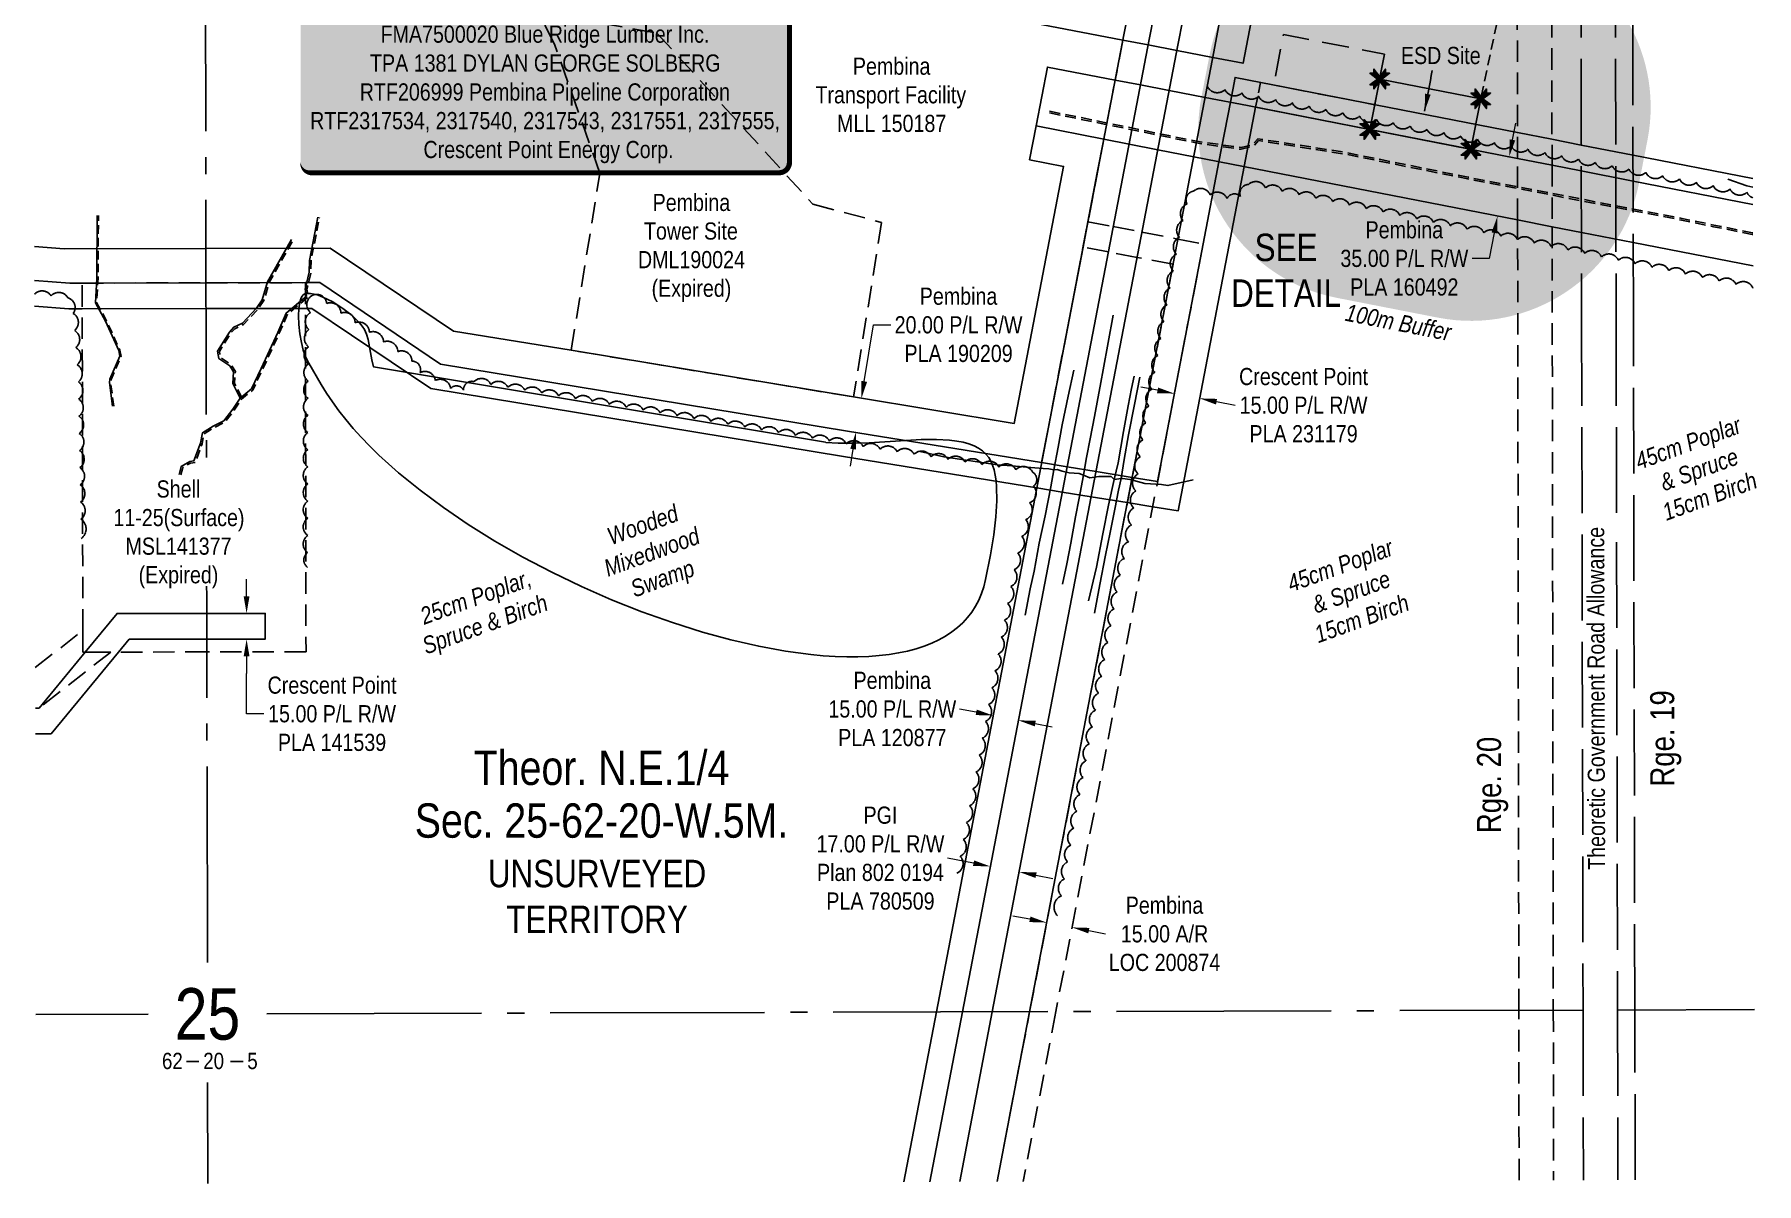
# Model space of a CAD drawing. Extents: x 508554 to 510923, y 6027080 to 6029130.
# Drawn here: x 508738 to 509741, y 6027080 to 6027750 of the extents above; entities that cross this region are included whole.
import ezdxf
from ezdxf.enums import TextEntityAlignment as Align

# ---------------------------------------------------------------- set-up
doc = ezdxf.new("R2010")
doc.units = 0
doc.header["$LTSCALE"] = 5
doc.header["$PDSIZE"] = 0.5
for name, pattern in [('0', [1, 1, 0]), ('DASHED3', [0.75, 0.5, -0.25]), ('foc-ACCESSROAD', [3.75, 2.5, -1.25]), ('foc-QUARTERLINE', [33, 25, -3, 2, -3]), ('foc-TIELINE', [1.875, 1.25, -0.625]), ('foc-TRAV', [1.875, 1.25, -0.625]), ('foc-UNSURVEYED', [12.5, 10, -2.5]), ('HIDDEN2', [4.7625, 3.175, -1.5875]), ('UG_PIPE', [1.875, 1.25, -0.625])]:
    doc.linetypes.add(name, pattern=pattern)
doc.layers.get('Defpoints').update_dxf_attribs({"color": 9})
for name, color, linetype in [('10', 1, 'Continuous'), ('9', 3, 'Continuous'), ('AS-PIPE-UG', 44, 'UG_PIPE'), ('AS-SURFACE IMPACT', 7, 'Continuous'), ('C-RW', 13, 'Continuous'), ('C-SYMBOL', 7, 'Continuous'), ('D-TXT', 6, 'Continuous'), ('DETAIL-T', 7, 'Continuous'), ('F-AR', 190, 'foc-ACCESSROAD'), ('F-RW', 190, 'Continuous'), ('F-WS', 190, 'foc-ACCESSROAD'), ('L-MON', 1, 'Continuous'), ('L-ROAD-T', 7, 'Continuous'), ('L-SECLBL', 7, 'Continuous'), ('L-SECQ', 8, 'foc-QUARTERLINE'), ('L-TIE', 7, 'foc-TIELINE'), ('L-UNS-T', 3, 'Continuous'), ('L-USEC', 7, 'foc-UNSURVEYED'), ('P-BUFFER-H 30m', 51, 'Continuous'), ('P-BUFFER-T', 40, 'Continuous'), ('P-PROPOSED', 10, 'Continuous'), ('P-PROPOSED-H', 21, 'Continuous'), ('P-TRAV', 4, 'foc-TRAV'), ('T-BUSH', 110, '0'), ('T-BUSH-T', 110, 'Continuous'), ('T-EXISTING TFA', 220, 'HIDDEN2'), ('WATERCOURSE-DRAW', 143, 'DASHED3'), ('WETLAND', 143, 'Continuous'), ('WETLAND-T', 146, 'Continuous')]:
    doc.layers.add(name, color=color, linetype=linetype)
for name, color, linetype, lineweight in [('C-RW-T', 13, 'Continuous', 9), ('C-WS-T', 13, 'Continuous', 9), ('F-RW-T', 190, 'Continuous', 9)]:
    doc.layers.add(name, color=color, linetype=linetype, lineweight=lineweight)
doc.layers.add('HYBRID-OC', color=71, linetype='Continuous', plot=False)
doc.styles.add('175L', font='', dxfattribs={"height": 20})
doc.styles.add('80', font='', dxfattribs={"height": 10})
doc.styles.add('80CG', font='', dxfattribs={"height": 10})
doc.styles.add('80L', font='', dxfattribs={"height": 10})
doc.styles.add('foc-LtypeFont', font='', dxfattribs={"height": 7.35})
doc.styles.add('SIMPLEX', font='')
doc.styles.get('175L').set_extended_font_data('Arial Narrow')
doc.styles.get('80').set_extended_font_data('Arial Narrow')
doc.styles.get('80CG').set_extended_font_data('Arial Narrow')
doc.styles.get('80L').set_extended_font_data('Arial Narrow')
doc.styles.get('foc-LtypeFont').set_extended_font_data('Arial Narrow')
doc.styles.get('SIMPLEX').set_extended_font_data('Arial Narrow')
doc.linetypes.add('foc-TOPO-flowdirection-NOLINE', pattern='A,0,[">",foc-LtypeFont,S=0.3,R=0,X=0,Y=-0.945],-20,[">",foc-LtypeFont,S=0.3,R=0,X=0,Y=-0.945],0', length=20)
doc.dimstyles.new('Compass 5 000', dxfattribs={"dimscale": 5, "dimtxt": 9, "dimasz": 2, "dimexe": 0.2, "dimexo": 0.0625, "dimgap": 0.5, "dimtad": 0, "dimtih": 1, "dimtoh": 1, "dimzin": 0, "dimdsep": 46, "dimtxsty": '80CG', "dimcen": 0.1, "dimse1": 1, "dimse2": 1, "dimclrd": 256, "dimclrt": 256, "dimaunit": 1, "dimadec": 4, "dimazin": 0, "dimtfac": 0.06, "dimtofl": 0, "dimtmove": 0, "dimatfit": 1, "dimfxl": 0.2, "dimtolj": 1, "dimtzin": 0, "dimlwd": -1, "dimarcsym": 0})

# ---------------------------------------------------------------- blocks, each defined once
blk = doc.blocks.new('L-SECLBL')
at = {"layer": '9', "color": 7}
for p, q in [((-5.1, -27.8), (-12.3, -27.8)), ((20.7, -27.8), (13.5, -27.8))]:
    blk.add_line(p, q, dxfattribs=at)
at = {"layer": '10', "color": 2, "style": 'SIMPLEX'}
blk.add_attdef('SEC', text='', height=30, dxfattribs=at).set_placement((0, 0), align=Align.MIDDLE)
at = {"layer": '10', "color": 5, "style": '80L'}
blk.add_attdef('TWP', text='', height=9.5, dxfattribs=at).set_placement((-14.4, -27.4), align=Align.MIDDLE_RIGHT)
blk.add_attdef('RGE', text='', height=9.5, dxfattribs=at).set_placement((3.6, -27.4), align=Align.MIDDLE_CENTER)
blk.add_attdef('MER', text='', height=9.5, dxfattribs=at).set_placement((23.2, -27.4), align=Align.MIDDLE_LEFT)
blk = doc.blocks.new('*U420')
h = blk.add_hatch(color=255)
edge = h.paths.add_edge_path()
edge.add_line((-136.5, -71), (136.5, -71))
edge.add_arc((136.5, -65), 6, 270, 360)
edge.add_line((142.5, -65), (142.5, 63.5))
edge.add_arc((136.5, 63.5), 6, 0, 90)
edge.add_line((136.5, 69.5), (-136.5, 69.5))
edge.add_arc((-136.5, 63.5), 6, 90, 180)
edge.add_line((-142.5, 63.5), (-142.5, -65))
edge.add_arc((-136.5, -65), 6, 180, 270)
at = {"color": 44, "flags": 128}
blk.add_lwpolyline([(-136.5, -71, 3, 3, 0), (136.5, -71, 3, 3, 0.414214), (142.5, -65, 3, 3, 0), (142.5, 63.5, 3, 0, 0.414214), (136.5, 69.5, 0, 0, 0), (-136.5, 69.5, 0, 0, 0.414214), (-142.5, 63.5, 0, 0, 0), (-142.5, -65, 0, 3, 0.414214)], format="xyseb", close=True, dxfattribs=at)
at = {"color": 44, "style": '80'}
blk.add_attdef('ENTER_TEXT_001', (-36, -5), '', height=10, dxfattribs=at)
blk = doc.blocks.new('*D421')
at = {"layer": 'C-RW-T', "transparency": 16777216}
for p, q in [((508861.6, 6027422.5), (508861.6, 6027432.5)), ((508861.6, 6027387.5), (508861.6, 6027377.5)), ((508861.6, 6027354), (508861.6, 6027377.5)), ((508871.6, 6027354), (508861.6, 6027354))]:
    blk.add_line(p, q, dxfattribs=at)
for points in [[(508859.9, 6027422.5), (508863.3, 6027422.5), (508861.6, 6027412.5)], [(508859.9, 6027387.5), (508863.3, 6027387.5), (508861.6, 6027397.5)]]:
    blk.add_solid(points, dxfattribs=at)
at = {"layer": 'Defpoints', "color": 0, "transparency": 16777216}
for p in [(508858.5, 6027412.5), (508858.5, 6027397.5), (508861.6, 6027397.5)]:
    blk.add_point(p, dxfattribs=at)
at = {"layer": 'C-RW-T', "transparency": 16777216, "insert": (508911.4, 6027354), "char_height": 10, "attachment_point": 5, "style": '80CG'}
blk.add_mtext('\\A1;Crescent Point\\P15.00 P/L R/W\\PPLA 141539', dxfattribs=at)
blk = doc.blocks.new('*D423')
at = {"layer": 'Defpoints', "color": 0, "transparency": 16777216}
for p in [(509355, 6027374.5), (509369.8, 6027371.7), (509342.5, 6027229.6)]:
    blk.add_point(p, dxfattribs=at)
at = {"layer": 'F-RW-T', "transparency": 16777216}
for p, q in [((509318, 6027234.3), (509308.1, 6027236.2)), ((509352.3, 6027227.7), (509362.1, 6027225.8))]:
    blk.add_line(p, q, dxfattribs=at)
for points in [[(509318.3, 6027235.9), (509317.6, 6027232.7), (509327.8, 6027232.4)], [(509352.6, 6027229.3), (509352, 6027226.1), (509342.5, 6027229.6)]]:
    blk.add_solid(points, dxfattribs=at)
at = {"layer": 'F-RW-T', "transparency": 16777216, "insert": (509396.4, 6027225.8), "char_height": 10, "attachment_point": 5, "style": '80CG'}
blk.add_mtext('\\A1;Pembina\\P15.00 A/R\\PLOC 200874', dxfattribs=at)
blk = doc.blocks.new('*D426')
at = {"layer": 'Defpoints', "color": 0, "transparency": 16777216}
for p in [(509307.8, 6027411.7), (509322.5, 6027408.9), (509296.6, 6027353)]:
    blk.add_point(p, dxfattribs=at)
at = {"layer": 'F-RW-T', "transparency": 16777216}
for p, q in [((509286.7, 6027354.9), (509276.9, 6027356.8)), ((509321.1, 6027348.3), (509330.9, 6027346.4))]:
    blk.add_line(p, q, dxfattribs=at)
for points in [[(509287, 6027356.5), (509286.4, 6027353.3), (509296.6, 6027353)], [(509321.4, 6027350), (509320.8, 6027346.7), (509311.3, 6027350.2)]]:
    blk.add_solid(points, dxfattribs=at)
at = {"layer": 'F-RW-T', "transparency": 16777216, "insert": (509237.8, 6027356.8), "char_height": 10, "attachment_point": 5, "style": '80CG'}
blk.add_mtext('\\A1;Pembina\\P15.00 P/L R/W\\PPLA 120877', dxfattribs=at)
blk = doc.blocks.new('*D428')
at = {"layer": 'Defpoints', "color": 0, "transparency": 16777216}
for p in [(509526.8, 6027692.3), (509520.1, 6027657.7), (509590.4, 6027644)]:
    blk.add_point(p, dxfattribs=at)
at = {"layer": 'F-RW-T', "transparency": 16777216}
for p, q in [((509599.1, 6027688.4), (509601, 6027698.2)), ((509588.5, 6027634.2), (509585.6, 6027619.3)), ((509585.6, 6027619.3), (509575.6, 6027619.3))]:
    blk.add_line(p, q, dxfattribs=at)
for points in [[(509597.5, 6027688.7), (509600.7, 6027688.1), (509597.2, 6027678.6)], [(509586.9, 6027634.5), (509590.2, 6027633.9), (509590.4, 6027644)]]:
    blk.add_solid(points, dxfattribs=at)
at = {"layer": 'F-RW-T', "transparency": 16777216, "insert": (509536.1, 6027619.3), "char_height": 10, "attachment_point": 5, "style": '80CG'}
blk.add_mtext('\\A1;Pembina\\P35.00 P/L R/W\\PPLA 160492', dxfattribs=at)
blk = doc.blocks.new('*D429')
at = {"layer": 'Defpoints', "color": 0, "transparency": 16777216}
for p in [(509309, 6027338.2), (509325.7, 6027335), (509295, 6027265.1)]:
    blk.add_point(p, dxfattribs=at)
at = {"layer": 'F-RW-T', "transparency": 16777216}
for p, q in [((509285.1, 6027267), (509270, 6027269.9)), ((509321.5, 6027260), (509331.4, 6027258.1))]:
    blk.add_line(p, q, dxfattribs=at)
for points in [[(509285.5, 6027268.6), (509284.8, 6027265.4), (509295, 6027265.1)], [(509321.9, 6027261.6), (509321.2, 6027258.4), (509311.7, 6027261.9)]]:
    blk.add_solid(points, dxfattribs=at)
at = {"layer": 'F-RW-T', "transparency": 16777216, "insert": (509230.9, 6027269.9), "char_height": 10, "attachment_point": 5, "style": '80CG'}
blk.add_mtext('\\A1;PGI\\P17.00 P/L R/W\\PPlan 802 0194\\PPLA 780509', dxfattribs=at)
blk = doc.blocks.new('*D430')
at = {"layer": 'Defpoints', "color": 0, "transparency": 16777216}
for p in [(509174.9, 6027545.3), (509219.8, 6027537.8), (509171.6, 6027525.5)]:
    blk.add_point(p, dxfattribs=at)
at = {"layer": 'F-RW-T', "transparency": 16777216}
for p, q in [((509221.5, 6027547.7), (509226.9, 6027580.6)), ((509226.9, 6027580.6), (509236.9, 6027580.6)), ((509214.9, 6027508.2), (509213.3, 6027498.4))]:
    blk.add_line(p, q, dxfattribs=at)
for points in [[(509219.8, 6027548), (509223.1, 6027547.4), (509219.8, 6027537.8)], [(509213.3, 6027508.5), (509216.6, 6027508), (509216.6, 6027518.1)]]:
    blk.add_solid(points, dxfattribs=at)
at = {"layer": 'F-RW-T', "transparency": 16777216, "insert": (509276.4, 6027580.6), "char_height": 10, "attachment_point": 5, "style": '80CG'}
blk.add_mtext('\\A1;Pembina\\P20.00 P/L R/W\\PPLA 190209', dxfattribs=at)
blk = doc.blocks.new('*D443')
at = {"layer": 'C-RW-T', "transparency": 16777216}
for p, q in [((509392.3, 6027542.5), (509382.5, 6027544.4)), ((509426.7, 6027535.9), (509437.6, 6027533.8))]:
    blk.add_line(p, q, dxfattribs=at)
for points in [[(509392.7, 6027544.1), (509392, 6027540.8), (509402.2, 6027540.6)], [(509427, 6027537.5), (509426.4, 6027534.2), (509416.9, 6027537.8)]]:
    blk.add_solid(points, dxfattribs=at)
at = {"layer": 'Defpoints', "color": 0, "transparency": 16777216}
for p in [(509412, 6027591.9), (509426.7, 6027589), (509416.9, 6027537.8)]:
    blk.add_point(p, dxfattribs=at)
at = {"layer": 'C-RW-T', "transparency": 16777216, "insert": (509477.4, 6027533.8), "char_height": 10, "attachment_point": 5, "style": '80CG'}
blk.add_mtext('\\A1;Crescent Point\\P15.00 P/L R/W\\PPLA 231179', dxfattribs=at)
blk = doc.blocks.new('TEMP')
h = blk.add_hatch(color=255)
h.dxf.hatch_style = 1
h.paths.add_polyline_path([(0, 0.25), (-0.67, 1.15), (-0.67, 0.67), (-1.15, 0.67), (-0.25, 0), (-1.15, -0.67), (-0.67, -0.67), (-0.67, -1.15), (0, -0.25), (0.67, -1.15), (0.67, -0.67), (1.15, -0.67), (0.25, 0), (1.15, 0.67), (0.67, 0.67), (0.67, 1.15)])
h.paths.add_polyline_path([(0.57, 0.85), (0.57, 0.57), (0.85, 0.57), (0.08, 0), (0.85, -0.57), (0.57, -0.57), (0.57, -0.85), (0, -0.08), (-0.57, -0.85), (-0.57, -0.57), (-0.85, -0.57), (-0.08, 0), (-0.85, 0.57), (-0.57, 0.57), (-0.57, 0.85), (0, 0.08)], flags=16)
h = blk.add_hatch(color=1)
h.dxf.hatch_style = 1
h.paths.add_polyline_path([(0, 0.08), (-0.57, 0.85), (-0.57, 0.57), (-0.85, 0.57), (-0.08, 0), (-0.85, -0.57), (-0.57, -0.57), (-0.57, -0.85), (0, -0.08), (0.57, -0.85), (0.57, -0.57), (0.85, -0.57), (0.08, 0), (0.85, 0.57), (0.57, 0.57), (0.57, 0.85)])
at = {"color": 1}
for p, q in [((-0.08, 0), (0.08, 0)), ((0, 0.08), (0, -0.08))]:
    blk.add_line(p, q, dxfattribs=at)
at = {"color": 255, "flags": 128}
blk.add_lwpolyline([(-0.25, 0), (-1.15, 0.67), (-0.67, 0.67), (-0.67, 1.15), (0, 0.25), (0.67, 1.15), (0.67, 0.67), (1.15, 0.67), (0.25, 0), (1.15, -0.67), (0.67, -0.67), (0.67, -1.15), (0, -0.25), (-0.67, -1.15), (-0.67, -0.67), (-1.15, -0.67)], close=True, dxfattribs=at)
at = {"color": 1, "flags": 128}
blk.add_lwpolyline([(-0.08, 0), (-0.85, 0.57), (-0.57, 0.57), (-0.57, 0.85), (0, 0.08), (0.57, 0.85), (0.57, 0.57), (0.85, 0.57), (0.08, 0), (0.85, -0.57), (0.57, -0.57), (0.57, -0.85), (0, -0.08), (-0.57, -0.85), (-0.57, -0.57), (-0.85, -0.57)], close=True, dxfattribs=at)

msp = doc.modelspace()

# ---------------------------------------------------------------- hatches: boundary and pattern name
at = {"layer": 'P-BUFFER-H 30m'}
h = msp.add_hatch(color=256, dxfattribs=at)
h.dxf.hatch_style = 1
edge = h.paths.add_edge_path()
edge.add_line((509496.823, 6027596.357), (509555.674, 6027584.839))
edge.add_arc((509574.87, 6027682.925), 99.947, 258.927116, 348.927116)
edge.add_line((509672.956, 6027663.73), (509677.755, 6027688.251))
edge.add_arc((509579.669, 6027707.447), 99.947, 348.927116, 438.927116)
edge.add_line((509598.864, 6027805.533), (509539.997, 6027817.053))
edge.add_arc((509520.801, 6027718.967), 99.947, 78.927116, 168.964574)
edge.add_line((509422.702, 6027738.099), (509417.92, 6027713.574))
edge.add_arc((509516.018, 6027694.443), 99.947, 168.964574, 258.927116)
at = {"layer": 'P-PROPOSED-H'}
h = msp.add_hatch(color=256, dxfattribs=at)
h.dxf.hatch_style = 1
h.paths.add_polyline_path([(509516.018, 6027694.443), (509574.87, 6027682.925), (509580.624, 6027712.352), (509521.772, 6027723.869)])

# ---------------------------------------------------------------- linework, layer by layer
at = {"layer": 'AS-PIPE-UG', "flags": 128}
for points in [[(509739.224, 6027633.242), (509738.689, 6027633.352), (509716.256, 6027637.808), (509697.59, 6027641.677), (509573.077, 6027665.668), (509501.359, 6027680.161), (509451.222, 6027688.003), (509448.252, 6027684.703), (509441.022, 6027682.907), (509414.913, 6027686.599), (509328.325, 6027704.332)], [(509739.222, 6027634.263), (509738.887, 6027634.332), (509716.455, 6027638.788), (509697.786, 6027642.657), (509573.271, 6027666.649), (509501.535, 6027681.145), (509450.841, 6027689.074), (509447.714, 6027685.599), (509440.97, 6027683.924), (509415.083, 6027687.584), (509328.525, 6027705.311)]]:
    msp.add_lwpolyline(points, dxfattribs=at)
at = {"layer": 'C-RW'}
for points in [[(508738.05, 6027606.479), (508758.628, 6027604.958), (508765.833, 6027604.972), (508838, 6027605.107), (508895.848, 6027605.216), (508904.263, 6027605.231), (508974.653, 6027557.809), (509211.766, 6027518.683), (509324.804, 6027500.419), (509339.627, 6027497.989), (509356.484, 6027495.226), (509377.545, 6027491.775), (509392.339, 6027489.349), (509418.906, 6027627.816), (509428.092, 6027675.694), (509434.735, 6027710.319), (509437.509, 6027724.774), (509602.026, 6027692.656), (509622.134, 6027688.731), (509639.167, 6027685.407), (509669.338, 6027679.516), (509739.155, 6027665.887)], [(509739.187, 6027650.769), (509669.37, 6027664.434), (509639.198, 6027670.337), (509622.157, 6027673.672), (509602.048, 6027677.607), (509449.455, 6027707.468), (509442.808, 6027672.822), (509404.312, 6027472.196), (509389.513, 6027474.62), (509374.719, 6027477.044), (509353.657, 6027480.494), (509336.801, 6027483.255), (509321.98, 6027485.684), (509209.349, 6027503.876), (508968.983, 6027543.539), (508899.694, 6027590.22), (508895.875, 6027590.213), (508838.029, 6027590.104), (508765.858, 6027589.969), (508758.089, 6027589.954), (508738.079, 6027591.433)], [(508738.533, 6027357.411), (508740.667, 6027357.415), (508767.524, 6027389.941), (508786.176, 6027412.532), (508838.373, 6027412.526), (508872.489, 6027412.522), (508872.488, 6027397.522), (508838.402, 6027397.526), (508793.243, 6027397.531), (508787.007, 6027389.979), (508747.747, 6027342.431), (508738.562, 6027342.41)]]:
    msp.add_lwpolyline(points, dxfattribs=at)
at = {"layer": 'F-AR'}
for points in [[(509602.954, 6027082.325), (509602.804, 6027181.29), (509602.103, 6027641.727), (509602.048, 6027677.607), (509601.58, 6027985.47), (509601.427, 6028085.408)], [(509621.538, 6028085.463), (509621.688, 6027985.527), (509622.157, 6027673.673), (509622.211, 6027637.803), (509622.896, 6027181.347), (509623.045, 6027082.377)], [(509298.832, 6027081.541), (509317.818, 6027180.499), (509401.361, 6027615.915), (509380.413, 6027619.936), (509363.678, 6027623.147), (509348.943, 6027625.978), (509351.775, 6027640.701), (509366.509, 6027637.869), (509383.238, 6027634.659), (509404.19, 6027630.639), (509418.905, 6027627.816), (509333.085, 6027180.541), (509314.096, 6027081.581)], [(508738.487, 6027381.05), (508766.198, 6027402.583), (508766.222, 6027389.939), (508782.561, 6027389.97), (508740.667, 6027357.415), (508738.533, 6027357.411)]]:
    msp.add_lwpolyline(points, dxfattribs=at)
at = {"layer": 'F-RW'}
for points in [[(509509.752, 6028085.158), (509506.118, 6028066.231), (509490.554, 6027985.159), (509442.153, 6027733.057), (509424.491, 6027736.454), (509403.543, 6027740.485), (509386.853, 6027743.696), (509372.128, 6027746.53), (509092.709, 6027800.302), (509128.07, 6027984.163), (509147.302, 6028084.171)], [(509259.755, 6027081.441), (509278.723, 6027180.391), (509343.504, 6027518.208), (509387.458, 6027746.841), (509390.289, 6027761.572), (509433.157, 6027985), (509446.184, 6028052.896), (509465.484, 6028063.329), (509489.713, 6028076.431), (509505.853, 6028085.148)], [(509541.318, 6028085.244), (509502.674, 6028064.371), (509485.634, 6028055.168), (509461.409, 6028042.082), (509450.462, 6027985.048), (509406.975, 6027758.372), (509404.148, 6027743.639), (509360.291, 6027515.067), (509296.072, 6027180.439), (509277.094, 6027081.485)], [(509277.094, 6027081.485), (509296.072, 6027180.439), (509360.291, 6027515.067), (509404.148, 6027743.639), (509406.975, 6027758.372), (509450.462, 6027985.048), (509461.409, 6028042.082), (509465.484, 6028063.329), (509469.652, 6028085.049)], [(509491.378, 6028085.108), (509489.713, 6028076.431), (509485.634, 6028055.168), (509472.193, 6027985.109), (509427.924, 6027754.353), (509425.099, 6027739.621), (509317.817, 6027180.499), (509298.831, 6027081.541)], [(509244.483, 6027081.401), (509263.45, 6027180.35), (509328.752, 6027521.015), (509372.731, 6027749.665), (509375.565, 6027764.397), (509390.289, 6027761.572), (509387.458, 6027746.841), (509343.504, 6027518.208), (509278.723, 6027180.391), (509259.755, 6027081.441)], [(509739.262, 6027614.952), (509669.446, 6027628.582), (509639.274, 6027634.472), (509622.21, 6027637.803), (509602.103, 6027641.727), (509413.385, 6027678.566), (509392.447, 6027682.653), (509375.745, 6027685.914), (509361.022, 6027688.788), (509321.553, 6027696.494), (509328.16, 6027730.846), (509367.649, 6027723.24), (509382.376, 6027720.403), (509399.073, 6027717.187), (509420.021, 6027713.153), (509444.675, 6027708.404), (509602.048, 6027677.607), (509622.156, 6027673.673), (509639.198, 6027670.338), (509669.37, 6027664.434), (509739.187, 6027650.77)], [(508738.012, 6027626.297), (508755.261, 6027625.018), (508837.963, 6027625.141), (508910.332, 6027625.248), (508982.148, 6027576.864), (509050.742, 6027565.808), (509215.209, 6027538.608), (509308.831, 6027523.222), (509337.612, 6027672.978), (509317.776, 6027676.85), (509321.555, 6027696.494), (509361.025, 6027688.789), (509357.246, 6027669.145), (509351.776, 6027640.702), (509348.944, 6027625.979), (509328.758, 6027521.013), (509328.559, 6027519.978), (509324.806, 6027500.419), (509211.768, 6027518.683), (508974.655, 6027557.81), (508904.265, 6027605.232), (508895.85, 6027605.216), (508838.002, 6027605.108), (508765.835, 6027604.972), (508758.631, 6027604.958), (508738.05, 6027606.479)]]:
    msp.add_lwpolyline(points, dxfattribs=at)
at = {"layer": 'F-WS', "flags": 128}
msp.add_lwpolyline([(509208.56, 6027796.43), (509262.682, 6027786.049), (509375.565, 6027764.398), (509372.731, 6027749.665), (509372.128, 6027746.53), (509367.649, 6027723.24), (509361.022, 6027688.788), (509328.752, 6027521.015), (509328.553, 6027519.98)], dxfattribs=at)
at = {"layer": 'F-WS'}
for points in [[(509100.641, 6027750.668), (509191.563, 6027650.935), (509231.601, 6027640.33), (509215.207, 6027538.608), (509050.74, 6027565.808), (509067.388, 6027669.016), (509041.035, 6027744.203), (509031.279, 6027763.054), (509100.641, 6027750.668)], [(508895.848, 6027605.216), (508896.23, 6027390.192), (508838.416, 6027390.079), (508782.561, 6027389.97), (508766.222, 6027389.939), (508766.198, 6027402.583), (508766.009, 6027497.474), (508765.833, 6027604.972), (508838, 6027605.107), (508895.848, 6027605.216)]]:
    msp.add_lwpolyline(points, close=True, dxfattribs=at)
at = {"layer": 'HYBRID-OC', "elevation": 856.991, "flags": 128}
msp.add_lwpolyline([(509724.545, 6027665.528), (509735.561, 6027661.599), (509739.166, 6027660.85)], dxfattribs=at)
at = {"layer": 'HYBRID-OC'}
for points in [[(509337.013, 6027429.479, 859.034), (509339.491, 6027441.435, 858.942), (509341.797, 6027453.474, 858.844), (509344.61, 6027468.822, 859.085), (509346.613, 6027479.604, 859.129), (509349.147, 6027493.119, 859.155), (509350.938, 6027503.267, 859.037), (509353.008, 6027514.267, 858.938), (509355.564, 6027527.169, 858.925), (509357.117, 6027535.683, 858.935), (509359.249, 6027547.047, 858.888), (509360.563, 6027554.498, 858.916), (509366.544, 6027586.194, 858.71)], [(509315.257, 6027411.582, 858.688), (509318.185, 6027426.772, 858.539), (509320.355, 6027437.041, 858.461), (509323.416, 6027453.375, 858.46), (509326.948, 6027469.32, 858.276), (509330.212, 6027486.256, 858.625), (509331.914, 6027496.201, 858.697), (509334.486, 6027509.378, 858.547), (509336.781, 6027522.302, 858.644), (509340.223, 6027539.122, 858.623), (509343.461, 6027554.319, 858.588)], [(509352.109, 6027419.796, 859.314), (509356.693, 6027439.48, 859.244), (509360.389, 6027458.852, 859.426), (509363.754, 6027475.609, 859.416), (509367.002, 6027490.486, 859.693), (509369.291, 6027500.29, 859.521), (509372.524, 6027518.495, 859.521), (509375.244, 6027533.488, 859.355), (509377.211, 6027543.632, 859.341), (509378.691, 6027550.745, 859.293)], [(509355.634, 6027412.607, 859.51), (509358.641, 6027429.315, 859.402), (509362.062, 6027446.494, 859.3), (509364.654, 6027459.67, 859.486), (509367.462, 6027473.234, 859.669), (509369.575, 6027484.264, 859.594), (509371.062, 6027491.077, 859.788), (509372.813, 6027502.227, 859.502), (509375.431, 6027516.654, 859.368), (509378.933, 6027534.273, 859.404), (509382.056, 6027550.092, 859.196)], [(509254.005, 6027506.857, 857.006), (509267.791, 6027503.842, 857.051), (509299.03, 6027499.109, 857.315), (509307.493, 6027498.447, 857.686), (509318.524, 6027497.571, 857.906), (509325.766, 6027496.982, 858.272), (509328.955, 6027496.83, 858.316), (509331.908, 6027496.203, 858.697), (509333.937, 6027496.444, 858.499), (509336.7, 6027495.329, 858.556), (509340.859, 6027494.483, 858.732), (509346.755, 6027493.969, 858.824), (509349.147, 6027493.119, 859.155), (509352.809, 6027491.505, 859.05), (509358.032, 6027492.317, 859.174), (509365.305, 6027492.2, 859.462), (509367.002, 6027490.486, 859.693), (509371.062, 6027491.077, 859.788), (509371.984, 6027491.158, 859.547), (509376.362, 6027490.572, 859.527), (509384.884, 6027488.259, 859.875), (509394.657, 6027487.626, 863.368), (509398.381, 6027486.953, 860.1), (509413.141, 6027490.401, 860.315)]]:
    msp.add_polyline3d(points, dxfattribs=at)
at = {"layer": 'L-SECQ', "flags": 128}
for points in [[(508837.266, 6027983.385), (508838.767, 6027209.182)], [(509660.337, 6027181.438), (509740.177, 6027181.693)], [(508738.878, 6027178.924), (508804.188, 6027179.103)], [(508873.434, 6027179.293), (509640.231, 6027181.395)], [(508838.902, 6027139.219), (508839.016, 6027080.357)]]:
    msp.add_lwpolyline(points, dxfattribs=at)
at = {"layer": 'L-TIE'}
msp.add_line((509638.533, 6027985.574), (509580.624, 6027712.352), dxfattribs=at)
at = {"layer": 'L-USEC'}
for p, q in [((509638.533, 6027985.574), (509639.382, 6027583.486)), ((509658.639, 6027985.616), (509659.488, 6027583.528)), ((509669.54, 6027583.582), (509668.691, 6027985.67)), ((509639.382, 6027583.486), (509640.231, 6027181.395)), ((509659.488, 6027583.528), (509659.727, 6027470.467)), ((509670.389, 6027181.491), (509669.54, 6027583.582)), ((509659.762, 6027454.082), (509660.337, 6027181.438)), ((509660.337, 6027181.438), (509660.546, 6027082.473)), ((509670.598, 6027082.499), (509670.389, 6027181.491)), ((509640.231, 6027181.395), (509640.44, 6027082.421))]:
    msp.add_line(p, q, dxfattribs=at)
at = {"layer": 'P-PROPOSED'}
msp.add_lwpolyline([(509516.018, 6027694.443), (509574.87, 6027682.925), (509580.624, 6027712.352), (509521.772, 6027723.869)], close=True, dxfattribs=at)
at = {"layer": 'P-TRAV'}
msp.add_line((509452.271, 6027721.892), (509449.455, 6027707.469), dxfattribs=at)
at = {"layer": 'T-BUSH', "flags": 128}
for points in [[(509739.179, 6027654.628, -0.2051152), (509735.663, 6027657.901, -0.52056705), (509725.856, 6027659.829, -0.52056705), (509716.049, 6027661.758, -0.52056705), (509706.242, 6027663.686, -0.52056705), (509696.435, 6027665.615, -0.52056705), (509686.628, 6027667.544, -0.52056705), (509676.821, 6027669.472, -0.52056705), (509667.014, 6027671.401, -0.52056705), (509657.207, 6027673.33, -0.52056705), (509647.401, 6027675.258, -0.52056705), (509637.594, 6027677.187, -0.52056705), (509627.787, 6027679.115, -0.52056705), (509617.98, 6027681.044, -0.52056705), (509608.173, 6027682.973, -0.52056705), (509598.366, 6027684.901, -0.52056705), (509588.559, 6027686.83, -0.52056705), (509578.752, 6027688.758, -0.52056705), (509568.945, 6027690.687, -0.52056705), (509559.138, 6027692.616, -0.52056705), (509549.332, 6027694.544, -0.52056705), (509539.525, 6027696.473, -0.52056705), (509529.718, 6027698.402, -0.52056705), (509519.911, 6027700.33, -0.52056705), (509510.104, 6027702.259, -0.52056705), (509500.297, 6027704.187, -0.52056705), (509490.49, 6027706.116, -0.52056705), (509480.683, 6027708.045, -0.52056705), (509470.876, 6027709.973, -0.52056705), (509461.07, 6027711.902, -0.52056705), (509451.263, 6027713.83, -0.52056705), (509441.456, 6027715.759, -0.52056705), (509431.649, 6027717.688, -0.52056705), (509421.295, 6027719.724)], [(509739.289, 6027602.205, 0.00932516), (509739.1, 6027602.188, 0.52056705), (509729.309, 6027604.197, 0.52056705), (509719.519, 6027606.206, 0.52056705), (509709.728, 6027608.215, 0.52056705), (509699.937, 6027610.225, 0.52056705), (509690.147, 6027612.234, 0.52056705), (509680.356, 6027614.243, 0.52056705), (509670.565, 6027616.252, 0.52056705), (509660.775, 6027618.262, 0.52056705), (509650.984, 6027620.271, 0.52056705), (509641.193, 6027622.28, 0.52056705), (509631.403, 6027624.289, 0.52056705), (509621.612, 6027626.299, 0.52056705), (509611.821, 6027628.308, 0.52056705), (509602.031, 6027630.317, 0.52056705), (509592.24, 6027632.326, 0.52056705), (509582.449, 6027634.336, 0.52056705), (509572.658, 6027636.345, 0.52056705), (509562.868, 6027638.354, 0.52056705), (509553.077, 6027640.363, 0.52056705), (509543.286, 6027642.373, 0.52056705), (509533.496, 6027644.382, 0.52056705), (509523.705, 6027646.391, 0.52056705), (509513.914, 6027648.4, 0.52056705), (509504.124, 6027650.41, 0.52056705), (509494.333, 6027652.419, 0.52056705), (509484.542, 6027654.428, 0.52056705), (509474.752, 6027656.437, 0.52056705), (509464.961, 6027658.447, 0.52056705), (509455.17, 6027660.456, 0.52056705), (509445.379, 6027662.465, 0.52056705), (509440.653, 6027655.469, 0.52056705), (509432.783, 6027654.206, 0.52056705), (509423.025, 6027656.364, 0.52056705), (509413.266, 6027658.523, 0.52056705), (509409.493, 6027651.117, 0.52056705), (509407.17, 6027641.396, 0.52056705), (509405.101, 6027631.621, 0.52056705), (509403.287, 6027621.793, 0.52056705), (509401.472, 6027611.964, 0.52056705), (509399.658, 6027602.135, 0.52056705), (509397.843, 6027592.307, 0.52056705), (509396.028, 6027582.478, 0.52056705), (509394.25, 6027572.643, 0.52056705), (509392.51, 6027562.801, 0.52056705), (509390.77, 6027552.959, 0.52056705), (509389.03, 6027543.117, 0.52056705), (509387.29, 6027533.274, 0.52056705), (509385.55, 6027523.432, 0.52056705), (509383.809, 6027513.59, 0.52056705), (509382.266, 6027503.718, 0.52056705), (509381.003, 6027493.804, 0.52056705), (509379.74, 6027483.889, 0.52056705), (509378.477, 6027473.974, 0.52056705), (509377.215, 6027464.06, 0.52056705), (509375.375, 6027454.252, 0.52056705), (509373.009, 6027444.541, 0.52056705), (509370.643, 6027434.831, 0.52056705), (509368.804, 6027425.007, 0.52056705), (509366.998, 6027415.177, 0.52056705), (509365.192, 6027405.347, 0.52056705), (509363.386, 6027395.517, 0.52056705), (509361.58, 6027385.687, 0.52056705), (509359.773, 6027375.856, 0.52056705), (509357.967, 6027366.026, 0.52056705), (509356.161, 6027356.196, 0.52056705), (509354.355, 6027346.366, 0.52056705), (509352.549, 6027336.536, 0.52056705), (509350.742, 6027326.706, 0.52056705), (509348.936, 6027316.875, 0.52056705), (509347.13, 6027307.045, 0.52056705), (509345.324, 6027297.215, 0.52056705), (509343.518, 6027287.385, 0.52056705), (509341.712, 6027277.555, 0.52056705), (509339.905, 6027267.724, 0.52056705), (509338.099, 6027257.894, 0.52056705), (509336.293, 6027248.064, 0.52056705), (509334.136, 6027236.326)], [(508738.065, 6027598.496, -0.49582259), (508747.724, 6027597.478, -0.52056705), (508757.456, 6027596.401, -0.52056705), (508760.622, 6027587.279, -0.52056705), (508761.377, 6027577.313, -0.52056705), (508762.132, 6027567.347, -0.52056705), (508762.886, 6027557.381, -0.52056705), (508763.595, 6027547.412, -0.52056705), (508763.779, 6027537.419, -0.52056705), (508763.963, 6027527.426, -0.52056705), (508764.146, 6027517.433, -0.52056705), (508764.33, 6027507.44, -0.52056705), (508764.514, 6027497.447, -0.52056705), (508764.697, 6027487.454, -0.52056705), (508764.881, 6027477.461, -0.52056705), (508765.065, 6027467.468, -0.52056705), (508765.272, 6027456.2)], [(509275.477, 6027261.198, 0.52056705), (509277.323, 6027271.02, 0.52056705), (509279.169, 6027280.843, 0.52056705), (509281.014, 6027290.666, 0.52056705), (509282.86, 6027300.489, 0.52056705), (509284.706, 6027310.312, 0.52056705), (509286.551, 6027320.135, 0.52056705), (509288.397, 6027329.957, 0.52056705), (509290.243, 6027339.78, 0.52056705), (509292.088, 6027349.603, 0.52056705), (509293.934, 6027359.426, 0.52056705), (509295.779, 6027369.249, 0.52056705), (509297.625, 6027379.072, 0.52056705), (509299.471, 6027388.894, 0.52056705), (509301.316, 6027398.717, 0.52056705), (509303.162, 6027408.54, 0.52056705), (509305.008, 6027418.363, 0.52056705), (509306.853, 6027428.186, 0.52056705), (509308.699, 6027438.009, 0.52056705), (509310.918, 6027447.752, 0.52056705), (509313.215, 6027457.48, 0.52056705), (509315.513, 6027467.207, 0.52056705), (509317.81, 6027476.934, 0.52056705), (509320.107, 6027486.661, 0.52056705), (509319.639, 6027494.7, 0.52056705), (509309.762, 6027496.235, 0.52056705), (509299.886, 6027497.77, 0.52056705), (509290.007, 6027499.287, 0.52056705), (509280.123, 6027500.77, 0.52056705), (509270.239, 6027502.253, 0.52056705), (509260.355, 6027503.735, 0.52056705), (509250.471, 6027505.218, 0.52056705), (509240.587, 6027506.701, 0.52056705), (509230.702, 6027508.183, 0.52056705), (509220.823, 6027509.698, 0.52056705), (509210.962, 6027511.324, 0.52056705), (509201.1, 6027512.95, 0.52056705), (509191.238, 6027514.576, 0.52056705), (509181.377, 6027516.201, 0.52056705), (509171.515, 6027517.827, 0.52056705), (509161.654, 6027519.453, 0.52056705), (509151.792, 6027521.079, 0.52056705), (509141.933, 6027522.721, 0.52056705), (509132.077, 6027524.377, 0.52056705), (509122.22, 6027526.034, 0.52056705), (509112.364, 6027527.691, 0.52056705), (509102.507, 6027529.348, 0.52056705), (509092.651, 6027531.005, 0.52056705), (509082.794, 6027532.661, 0.52056705), (509072.938, 6027534.318, 0.52056705), (509063.081, 6027535.975, 0.52056705), (509053.225, 6027537.632, 0.52056705), (509043.368, 6027539.288, 0.52056705), (509033.512, 6027540.945, 0.52056705), (509023.656, 6027542.602, 0.52056705), (509013.799, 6027544.259, 0.52056705), (509003.943, 6027545.915, 0.52056705), (508994.086, 6027547.572, 0.52056705), (508988.044, 6027542.525, 0.52056705), (508980.467, 6027543.649, 0.52056705), (508971.58, 6027548.222, 0.52056705), (508962.692, 6027552.794, 0.52056705), (508957.974, 6027559.486, 0.52056705), (508949.696, 6027565.087, 0.52056705), (508941.417, 6027570.687, 0.52056705), (508933.139, 6027576.287, 0.52056705), (508924.861, 6027581.888, 0.52056705), (508916.582, 6027587.488, 0.52056705), (508908.304, 6027593.088, 0.52056705), (508899.812, 6027597.775, 0.52056705), (508898.878, 6027587.824, 0.52056705), (508897.944, 6027577.873, 0.52056705), (508897.757, 6027567.883, 0.52056705), (508897.647, 6027557.889, 0.52056705), (508897.536, 6027547.895, 0.52056705), (508897.426, 6027537.9, 0.52056705), (508897.315, 6027527.906, 0.52056705), (508897.283, 6027517.912, 0.52056705), (508897.269, 6027507.917, 0.52056705), (508897.254, 6027497.922, 0.52056705), (508897.239, 6027487.928, 0.52056705), (508897.225, 6027477.933, 0.52056705), (508897.21, 6027467.938, 0.52056705), (508897.195, 6027457.943, 0.52056705), (508897.181, 6027447.949, 0.52056705), (508897.168, 6027439.328, 0.52056705)]]:
    msp.add_lwpolyline(points, format="xyb", dxfattribs=at)
at = {"layer": 'T-EXISTING TFA', "flags": 128}
msp.add_lwpolyline([(509524.577, 6027738.329), (509518.837, 6027708.899), (509459.978, 6027720.378), (509465.717, 6027749.808)], close=True, dxfattribs=at)
at = {"layer": 'WATERCOURSE-DRAW', "linetype": 'foc-TOPO-flowdirection-NOLINE', "flags": 128}
for points in [[(508783.571, 6027533.248), (508781.749, 6027547.1), (508782.02, 6027549.028), (508787.785, 6027562.309), (508787.12, 6027565.689), (508779.457, 6027582.771), (508773.56, 6027593.433), (508774.414, 6027607.683), (508774.648, 6027644.307)], [(508822.391, 6027493.459), (508823.51, 6027498.202), (508828.556, 6027501.016), (508830.964, 6027501.338), (508834.759, 6027511.629), (508835.97, 6027517.732), (508842.164, 6027521.625), (508848.353, 6027524.804), (508853.625, 6027531.515), (508857.812, 6027537.972), (508864.431, 6027543.285), (508870.043, 6027555.289), (508874.991, 6027565.792), (508879.73, 6027576.209), (508884.721, 6027587.538), (508896.532, 6027597.409), (508895.683, 6027601.468), (508898.118, 6027611.316), (508898.167, 6027618.035), (508903.068, 6027643.367)], [(508857.798, 6027537.984), (508853.567, 6027546.549), (508854.032, 6027553.236), (508851.886, 6027556.668), (508845.444, 6027560.957), (508844.722, 6027565.315), (508851.601, 6027576.438), (508854.084, 6027579.215), (508859.246, 6027581.614), (508867.428, 6027590.357), (508870.76, 6027595.223), (508873.838, 6027605.669), (508887.855, 6027630.453)]]:
    msp.add_lwpolyline(points, dxfattribs=at)
at = {"layer": 'WATERCOURSE-DRAW', "ltscale": 2, "flags": 128}
for points in [[(508784.215, 6027533.333), (508782.405, 6027547.097), (508782.651, 6027548.85), (508788.461, 6027562.236), (508787.743, 6027565.887), (508780.039, 6027583.062), (508774.22, 6027593.582), (508775.064, 6027607.661), (508775.297, 6027644.303)], [(508823.364, 6027493.229), (508824.382, 6027497.544), (508828.877, 6027500.051), (508831.693, 6027500.427), (508835.724, 6027511.357), (508836.867, 6027517.115), (508842.659, 6027520.756), (508849.004, 6027524.015), (508854.439, 6027530.933), (508858.563, 6027537.293), (508865.238, 6027542.651), (508870.948, 6027554.864), (508875.898, 6027565.372), (508880.642, 6027575.801), (508885.541, 6027586.921), (508897.633, 6027597.027), (508896.708, 6027601.449), (508899.117, 6027611.191), (508899.166, 6027617.936), (508904.049, 6027643.178)], [(508858.694, 6027538.427), (508854.583, 6027546.749), (508855.052, 6027553.491), (508852.619, 6027557.381), (508846.359, 6027561.548), (508845.769, 6027565.108), (508852.405, 6027575.837), (508854.692, 6027578.395), (508859.843, 6027580.789), (508868.21, 6027589.73), (508871.674, 6027594.789), (508874.764, 6027605.277), (508888.725, 6027629.961)]]:
    msp.add_lwpolyline(points, dxfattribs=at)
at = {"layer": 'WETLAND'}
msp.add_lwpolyline([(508930.276, 6027577.938), (508931.5, 6027575.293), (508932.473, 6027572.041), (508934.493, 6027560.325), (508935.493, 6027556.222), (509198.969, 6027512.203), (509199.11, 6027512.187), (509206.189, 6027511.676), (509214.479, 6027511.612), (509224.387, 6027511.983), (509245.608, 6027513.331), (509254.543, 6027513.751), (509263.57, 6027513.83), (509271.123, 6027513.427), (509275.303, 6027512.915), (509279.068, 6027512.199), (509282.446, 6027511.273), (509285.453, 6027510.132), (509288.106, 6027508.77), (509290.409, 6027507.184), (509292.369, 6027505.368), (509293.99, 6027503.319), (509295.191, 6027501.243), (509296.217, 6027498.856), (509297.068, 6027496.161), (509297.743, 6027493.156), (509298.243, 6027489.843), (509298.567, 6027486.221), (509298.689, 6027478.052), (509298.123, 6027468.785), (509296.872, 6027458.273), (509294.961, 6027446.602), (509292.139, 6027432.24), (509291.115, 6027428.059), (509289.798, 6027424.07), (509288.19, 6027420.277), (509286.292, 6027416.68), (509284.103, 6027413.282), (509281.627, 6027410.084), (509278.863, 6027407.088), (509275.814, 6027404.296), (509272.479, 6027401.708), (509268.863, 6027399.327), (509264.967, 6027397.156), (509260.794, 6027395.195), (509256.349, 6027393.446), (509251.633, 6027391.911), (509246.652, 6027390.591), (509241.41, 6027389.487), (509235.875, 6027388.595), (509230.086, 6027387.924), (509224.049, 6027387.475), (509217.773, 6027387.248), (509211.263, 6027387.244), (509204.529, 6027387.462), (509197.579, 6027387.903), (509190.425, 6027388.566), (509175.527, 6027390.554), (509159.946, 6027393.413), (509143.787, 6027397.125), (509127.173, 6027401.661), (509109.663, 6027407.176), (509091.963, 6027413.484), (509074.234, 6027420.527), (509056.64, 6027428.24), (509039.349, 6027436.549), (509022.513, 6027445.38), (509006.28, 6027454.656), (508990.784, 6027464.301), (508976.258, 6027474.159), (508962.678, 6027484.237), (508950.134, 6027494.467), (508944.273, 6027499.621), (508938.697, 6027504.791), (508933.419, 6027509.966), (508928.439, 6027515.145), (508923.763, 6027520.32), (508919.396, 6027525.488), (508915.342, 6027530.642), (508911.606, 6027535.777), (508908.191, 6027540.889), (508905.099, 6027545.973), (508897.794, 6027558.315), (508895.918, 6027562.241), (508894.616, 6027565.842), (508893.516, 6027570.304), (508892.648, 6027575.436), (508892.088, 6027580.773), (508891.885, 6027585.861), (508892.044, 6027590.215), (508892.545, 6027593.777), (508893.371, 6027596.414), (508893.899, 6027597.368), (508894.501, 6027598.07), (508895.564, 6027598.696), (508896.997, 6027598.991), (508898.785, 6027598.953), (508900.903, 6027598.582), (508903.328, 6027597.878), (508906.001, 6027596.859), (508911.824, 6027593.978), (508917.765, 6027590.236), (508923.13, 6027586.062), (508927.39, 6027581.874), (508929.016, 6027579.861), (508930.276, 6027577.938)], close=True, dxfattribs=at)

# ---------------------------------------------------------------- block references
at = {"layer": 'AS-SURFACE IMPACT'}
ref = msp.add_blockref('*U420', (509035.443, 6027740.21), dxfattribs=dict(at, xscale=0.9994710000000312, yscale=0.9994710000000312, zscale=0.9994710000000312))
ref.add_attrib('ENTER_TEXT_001', 'CTLW140002 Canfor (Whitecourt) Forest Products Ltd.', (508895.656, 6027795.38), dxfattribs={"layer": '0', "color": 44, "height": 9.99471, "style": '80'})
ref.add_attrib('ENTER_TEXT_002', 'CLR090017 Whitecourt Office - Forestry Dept.', (508918.247, 6027778.545), dxfattribs={"layer": '0', "color": 44, "height": 9.99471, "style": '80'})
ref.add_attrib('ENTER_TEXT_003', 'DTLW020001 ANC Timber Ltd.', (508955.966, 6027761.71), dxfattribs={"layer": '0', "color": 44, "height": 9.99471, "style": '80'})
ref.add_attrib('ENTER_TEXT_004', 'FMA7500020 Blue Ridge Lumber Inc.', (508939.661, 6027745.011), dxfattribs={"layer": '0', "color": 44, "height": 9.99471, "style": '80'})
ref.add_attrib('ENTER_TEXT_005', 'TPA 1381 DYLAN GEORGE SOLBERG', (508933.515, 6027728.176), dxfattribs={"layer": '0', "color": 44, "height": 9.99471, "style": '80'})
ref.add_attrib('ENTER_TEXT_006', 'RTF206999 Pembina Pipeline Corporation', (508927.529, 6027711.341), dxfattribs={"layer": '0', "color": 44, "height": 9.99471, "style": '80'})
ref.add_attrib('ENTER_TEXT_007', 'RTF2317534, 2317540, 2317543, 2317551, 2317555,', (508898.615, 6027694.642), dxfattribs={"layer": '0', "color": 44, "height": 9.99471, "style": '80'})
ref.add_attrib('ENTER_TEXT_008', ' Crescent Point Energy Corp.', (508961.474, 6027677.807), dxfattribs={"layer": '0', "color": 44, "height": 9.99471, "style": '80'})
at = {"layer": 'L-MON', "color": 2, "xscale": 4.997334999999998, "yscale": 4.997334999999998, "zscale": 4.997334999999998}
for p in [(509521.772, 6027723.869), (509580.624, 6027712.352), (509516.018, 6027694.442), (509574.87, 6027682.925)]:
    msp.add_blockref('TEMP', p, dxfattribs=at)
at = {"layer": 'L-SECLBL'}
msp.add_blockref('L-SECLBL', (508838.825, 6027179.198), dxfattribs=at).add_auto_attribs({'SEC': '25', 'TWP': '62', 'RGE': '20', 'MER': '5'})

# ---------------------------------------------------------------- texts
at = {"layer": 'C-SYMBOL', "color": 3, "style": '175L'}
for s, p in [('Theor. N.E.1/4', (509068.392, 6027306.602)), ('Sec. 25-62-20-W.5M.', (509068.392, 6027275.857))]:
    msp.add_text(s, height=19.98946, dxfattribs=at).set_placement(p, align=Align.BOTTOM_CENTER)
at = {"layer": 'C-WS-T', "insert": (509534.117, 6027742.578), "char_height": 9.9947, "attachment_point": 1, "style": '80L'}
msp.add_mtext_dynamic_manual_height_columns('ESD Site', width=46.05123, gutter_width=49.974, heights=[0], dxfattribs=at)
at = {"layer": 'D-TXT', "color": 3, "char_height": 13.9926, "attachment_point": 1, "rotation": 90, "style": '80L'}
for s, width, insert in [('Rge. 19', 63.82745, (509679.332, 6027311.648)), ('Rge. 20', 73.7164, (509578.454, 6027284.529))]:
    msp.add_mtext_dynamic_manual_height_columns(s, width=width, gutter_width=47.475, heights=[0], dxfattribs=dict(at, insert=insert))
at = {"layer": 'DETAIL-T', "color": 3, "insert": (509467.204, 6027612.444), "char_height": 15.983, "width": 63.56863, "attachment_point": 5, "style": '80CG'}
msp.add_mtext('SEE\\PDETAIL', dxfattribs=at)
at = {"layer": 'F-RW-T', "char_height": 9.99473, "attachment_point": 1, "style": '80L'}
for s, insert, width in [('\\pi22.00293;Pembina\\P\\pi0.19315;Transport Facility\\P\\pi12.77178;MLL 150187', (509192.828, 6027736.338), 87.80952), ('\\pi9.05273;Pembina\\P\\pi3.98719;Tower Site\\P\\pi0.47949;DML190024\\P\\pi8.4255;(Expired)', (509089.127, 6027656.963), 61.90912)]:
    msp.add_mtext(s, dxfattribs=dict(at, insert=insert, width=width))
at = {"layer": 'L-ROAD-T', "style": '80L'}
msp.add_text('Theoretic Government Road Allowance', height=9.99471, rotation=90.161251, dxfattribs=at).set_placement((509647.824, 6027363.028), align=Align.MIDDLE_CENTER)
at = {"layer": 'L-UNS-T', "color": 3, "insert": (509065.772, 6027247.528), "char_height": 16, "attachment_point": 5, "style": '80L'}
msp.add_mtext_dynamic_manual_height_columns('UNSURVEYED TERRITORY', width=126.34716, gutter_width=47.475, heights=[0], dxfattribs=at)
at = {"layer": 'P-BUFFER-T', "insert": (509502.994, 6027592.946), "char_height": 9.98414, "attachment_point": 1, "rotation": 348.927116, "style": '80L'}
msp.add_mtext_dynamic_manual_height_columns('{\\fArial Narrow|b0|i1|c0|p34;100m Buffer}', width=63.16409, gutter_width=49.947, heights=[0], dxfattribs=at)
at = {"layer": 'T-BUSH-T', "char_height": 9.99474, "attachment_point": 1, "rotation": 20, "style": '80L'}
for s, insert in [('\\pi6.19356;{\\fArial Narrow|b0|i1|c0|p34;45cm Poplar\\P\\pi15.61221;& Spruce\\P\\pi10.92504;15cm Birch}', (509663.688, 6027503.379)), ('\\pi6.19356;{\\fArial Narrow|b0|i1|c0|p34;45cm Poplar\\P\\pi15.61221;& Spruce\\P\\pi10.92504;15cm Birch}', (509460.963, 6027432.103)), ('\\pi5.75382;{\\fArial Narrow|b0|i1|c0|p34;25cm Poplar,\\P\\pi0.93371;Spruce & Birch}', (508956.301, 6027413.286))]:
    msp.add_mtext_dynamic_manual_height_columns(s, width=77.1348, gutter_width=49.974, heights=[0], dxfattribs=dict(at, insert=insert))
at = {"layer": 'WETLAND-T', "insert": (509062.745, 6027458.746), "char_height": 9.99473, "attachment_point": 1, "rotation": 20, "style": '80L'}
msp.add_mtext_dynamic_manual_height_columns('\\pi8.39823;{\\fArial Narrow|b0|i1|c0|p34;Wooded \\P\\pi0.32609;Mixedwood \\P\\pi10.72647;Swamp}', width=58.56845, gutter_width=49.974, heights=[0], dxfattribs=at)

# ---------------------------------------------------------------- dimensions: what is measured, and where the dimension line sits
at = {"layer": 'C-RW-T', "color": 2}
dim = msp.add_linear_dim(base=(509416.893, 6027537.769), p1=(509412.007, 6027591.861), p2=(509426.73, 6027589.036), angle=349.13841, text='Crescent Point\\P15.00 P/L R/W\\PPLA 231179', dimstyle='Compass 5 000', dxfattribs=at)
dim.commit()
dim.dimension.update_dxf_attribs({"geometry": '*D443', "text_midpoint": (509477.381, 6027533.793), "dimtype": 161})
at = {"layer": 'C-RW-T'}
dim = msp.add_linear_dim(base=(508861.597, 6027397.523), p1=(508858.546, 6027412.524), p2=(508858.544, 6027397.524), angle=269.992473, text='Crescent Point\\P15.00 P/L R/W\\PPLA 141539', dimstyle='Compass 5 000', override={"dimtmove": 1}, dxfattribs=at)
dim.commit()
dim.dimension.update_dxf_attribs({"geometry": '*D421', "text_midpoint": (508868.399, 6027354.014), "dimtype": 161})
at = {"layer": 'F-RW-T'}
for base, p1, p2, angle, text, picture, middle in [((509590.432, 6027644.006), (509526.839, 6027692.325), (509520.087, 6027657.737), 258.954623, 'Pembina\\P35.00 P/L R/W\\PPLA 160492', '*D428', (509536.131, 6027619.267)), ((509296.55, 6027353.025), (509322.546, 6027408.919), (509307.806, 6027411.745), 169.148725, 'Pembina\\P15.00 P/L R/W\\PPLA 120877', '*D426', (509237.822, 6027356.79)), ((509342.495, 6027229.585), (509355.045, 6027374.521), (509369.763, 6027371.697), 349.13841, 'Pembina\\P15.00 A/R\\PLOC 200874', '*D423', (509396.427, 6027225.816)), ((509294.968, 6027265.106), (509325.733, 6027334.992), (509308.986, 6027338.204), 169.144575, 'PGI\\P17.00 P/L R/W\\PPlan 802 0194\\PPLA 780509', '*D429', (509230.922, 6027269.893))]:
    dim = msp.add_linear_dim(base=base, p1=p1, p2=p2, angle=angle, text=text, dimstyle='Compass 5 000', dxfattribs=at)
    dim.commit()
    dim.dimension.update_dxf_attribs({"geometry": picture, "text_midpoint": middle, "dimtype": 161})
dim = msp.add_linear_dim(base=(509219.826, 6027537.844), p1=(509171.615, 6027525.528), p2=(509174.881, 6027545.277), angle=80.609271, text='Pembina\\P20.00 P/L R/W\\PPLA 190209', dimstyle='Compass 5 000', override={"dimtfill": 0}, dxfattribs=at)
dim.commit()
dim.dimension.update_dxf_attribs({"geometry": '*D430', "text_midpoint": (509276.437, 6027580.606), "dimtype": 161})

# ---------------------------------------------------------------- leaders
at = {"layer": 'C-WS-T', "path_type": 1}
msp.add_leader([(509547.946, 6027705.217), (509552.383, 6027728.886)], dimstyle='Compass 5 000', override={"dimgap": 0.5, "dimtad": 0}, dxfattribs=at)

# ---------------------------------------------------------------- next in the draw order: texts
at = {"layer": 'F-RW-T', "insert": (508783.362, 6027490.034), "char_height": 9.99473, "width": 75.76948, "attachment_point": 1, "style": '80L', "bg_fill": 3, "box_fill_scale": 1.15, "bg_fill_color": 256, "bg_fill_true_color": 256, "bg_fill_transparency": 0}
msp.add_mtext('\\pi25.83107;Shell\\P\\pi0.66357;11-25(Surface)\\P\\pi7.70965;MSL141377\\P\\pi15.35569;(Expired)', dxfattribs=at)

doc.saveas('drawing.dxf')
